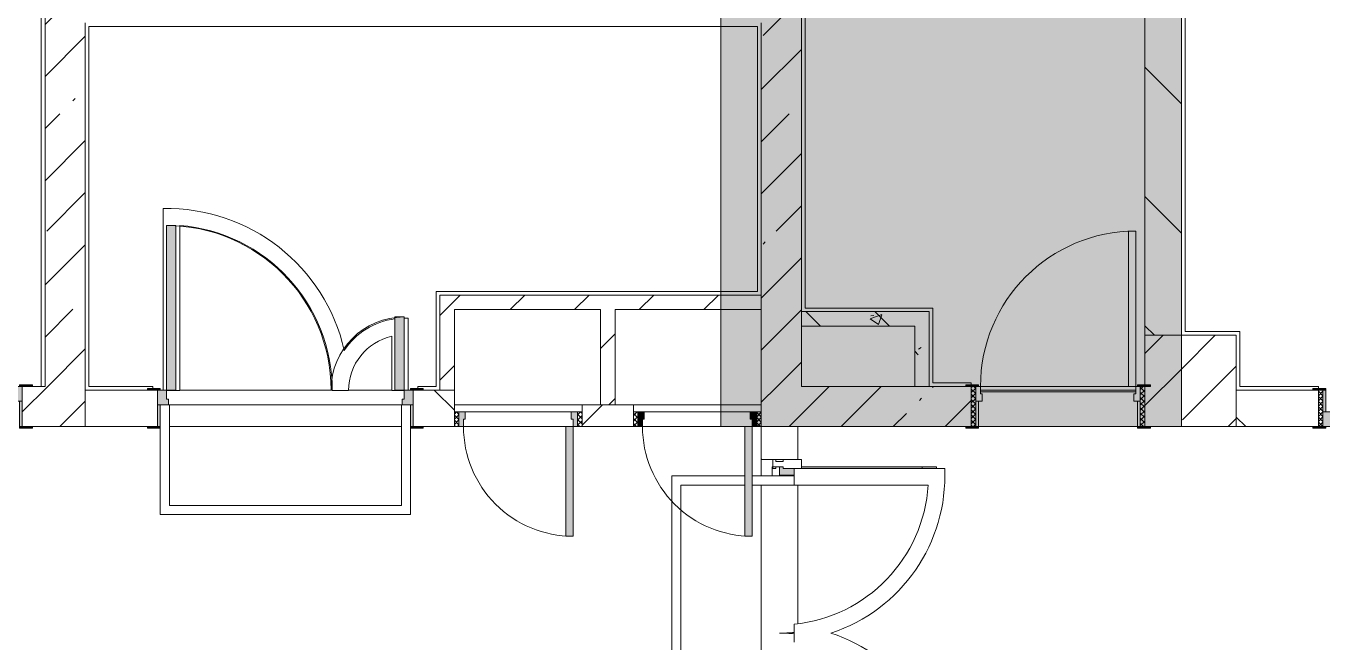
# Model space of a CAD drawing. Header units: millimetres. Extents: x 63482 to 319368, y -8553 to 29000.
# Drawn here: x 229263 to 236359, y 12221 to 15593 of the extents above; entities that cross this region are included whole.
import ezdxf

# ---------------------------------------------------------------- set-up
doc = ezdxf.new("R2010")
doc.units = ezdxf.units.MM
for name, color, linetype, lineweight in [('A-DETL', 7, 'Continuous', 5), ('A-GLAZ-CWMG-2', 7, 'Continuous', 5), ('A-WALL', 7, 'Continuous', 9), ('I-WALL-2', 7, 'Continuous', 5), ('S-COLS', 7, 'Continuous', 5)]:
    doc.layers.add(name, color=color, linetype=linetype, lineweight=lineweight)
doc.layers.add('A-DETL-GENF-3', color=7, linetype='Continuous', lineweight=9, true_color=0x4994b4, transparency=0.4)
for name, color, linetype, lineweight, true_color in [('A-DETL-GENF-4', 7, 'Continuous', 5, 0xaaaaaa), ('A-DETL-GENF-6', 7, 'Continuous', 5, 0xe2e2e2), ('A-DOOR-3', 7, 'Continuous', 5, 0xaaaaaa), ('A-DOOR-4', 7, 'Continuous', 5, 0xe2e2e2), ('A-DOOR-5', 7, 'Continuous', 5, 0x6f9cb0), ('A-DOOR-FRAM-2', 7, 'Continuous', 5, 0xe2e2e2), ('A-DOOR-FRAM-3', 7, 'Continuous', 5, 0xaaaaaa), ('A-DOOR-FRAM-4', 7, 'Continuous', 5, 0x6f9cb0), ('A-FLOR-2', 7, 'Continuous', 5, 0xaaaaaa), ('A-FLOR-3', 7, 'Continuous', 5, 0x6f9cb0), ('A-WALL-6', 7, 'Continuous', 9, 0x2b586c), ('I-WALL-3', 7, 'Continuous', 5, 0x2b586c), ('I-WALL-4', 7, 'Continuous', 5, 0x787878), ('S-COLS-1', 7, 'Continuous', 5, 0x2b586c)]:
    doc.layers.add(name, color=color, linetype=linetype, lineweight=lineweight, true_color=true_color)
pattern_1 = [(45, (134788.6, 0), (-285.1231, 285.1231), []), (45, (135073.7, 0), (-285.1231, 285.1231), [504.031, -100.806, 16.764, -84.042])]
pattern_2 = [(135, (134788.6, 0), (-353.5534, -353.5534), [])]
pattern_3 = [(135, (134788.6, 0), (-377.1708, -377.1708), [533.4, -88.9, 17.78, -88.9]), (135, (134788.6, 376.94), (-377.1708, -377.1708), []), (50, (134788.6, 0), (637.6445, -55.7866), [66.675, -733.425]), (355, (134788.6, 0), (-123.3494, 668.699), [53.34, -586.74]), (100.451, (134841.7, -4.65), (514.299, 612.908), [56.665, -623.315]), (46.184, (134788.6, 177.8), (948.7764, -147.1497), [100.012, -1100.137]), (96.636, (134867.7, 165.5), (830.909, 865.997), [84.998, -934.973]), (351.184, (134788.6, 177.8), (830.918, 865.988), [80.01, -880.11]), (21, (134877.5, 133.35), (530.6506, -357.9283), [66.675, -733.425]), (326, (134877.5, 133.35), (216.308, 644.6585), [53.34, -586.74]), (71.451, (134921.7, 103.5), (746.9596, 286.7243), [56.665, -623.315]), (37.5, (134788.6, 0), (10.81053, 295.9426), [16.764, -562.864, 16.764, -578.866, -588.962]), (37.5, (134788.6, 0), (10.81053, 295.9426), [-1175.258, 16.764, -572.198]), (7.5, (134788.6, 0), (233.8692, 350.6318), [16.764, -322.834, 16.764, -549.529, -224.472]), (7.5, (134788.6, 0), (233.8692, 350.6318), [-905.891, 16.764, -207.708]), (327.5, (134590.34, 0), (474.5678, -20.0513), [16.764, -205.486, 16.764, -676.656, -920.115]), (327.5, (134590.34, 0), (474.5678, -20.0513), [-915.67, 16.764, -903.351]), (317.5, (134501.44, 0), (518.4522, 88.9934), [16.764, -272.161, 16.764, -443.738, -653.415]), (317.5, (134501.44, 0), (518.4522, 88.9934), [-749.427, 16.764, -636.651])]
pattern_4 = [(45, (134788.6, 0), (-176.7767, 176.7767), [])]
pattern_5 = [(135, (1951.41, 124.685), (-14.14214, -14.14214), []), (225, (1951.41, 124.685), (14.14214, -14.14214), [])]
pattern_6 = [(45, (-171.384, 124.685), (-14.1421, 14.1421), []), (135, (-171.384, 124.685), (-14.1421, -14.1421), [])]
pattern_7 = [(45, (-100850, -13650), (-285.1231, 285.1231), []), (45, (-100564.88, -13650), (-285.1231, 285.1231), [504.031, -100.806, 16.764, -84.042])]

# ---------------------------------------------------------------- blocks, each defined once
blk = doc.blocks.new('110_Дверь_СКБ_2Ст - Д-1_л_Лестничная клетка EIS60 2-32142534-Общий план 3 этажа с размещением фрагментов 3_1-3_8')
at = {"layer": 'A-DOOR-4'}
for points in [[(612.5, 110), (662.5, 110), (662.5, 1010), (612.5, 1010), (612.5, 419.5)], [(-587.5, 110), (-587.5, 510), (-637.5, 510), (-637.5, 110)], [(712.5, -110), (712.5, 30), (697.5, 30), (697.5, -110)]]:
    blk.add_hatch(color=256, dxfattribs=at).paths.add_polyline_path(points)
h = blk.add_hatch(color=256, dxfattribs=at)
h.paths.add_polyline_path([(652.5, 30), (712.5, 30), (712.5, 110), (662.5, 110), (662.5, 60), (652.5, 60)])
h.paths.add_polyline_path([(-687.5, 30), (-627.5, 30), (-627.5, 60), (-637.5, 60), (-637.5, 110), (-687.5, 110)])
at = {"layer": 'A-DOOR-FRAM-2'}
for points in [[(-672.5, 110), (-672.5, 118), (-742.5, 118), (-742.5, 110), (-696.1, 110)], [(767.5, 110), (767.5, 118), (697.5, 118), (697.5, 110)], [(-672.5, -110), (-672.5, 30), (-687.5, 30), (-687.5, -110)], [(-742.5, -118), (-672.5, -118), (-672.5, -110), (-742.5, -110)], [(767.5, -118), (767.5, -110), (697.5, -110), (697.5, -118)]]:
    blk.add_hatch(color=256, dxfattribs=at).paths.add_polyline_path(points)
at = {"layer": 'A-DOOR-3'}
for p, q in [((662.5, 1010), (612.5, 1010)), ((612.5, 1010), (612.5, 110)), ((662.5, 110), (662.5, 1010)), ((-637.5, 510), (-637.5, 110)), ((-587.5, 510), (-637.5, 510)), ((-587.5, 110), (-587.5, 510)), ((-637.5, 110), (-587.5, 110)), ((612.5, 110), (662.5, 110))]:
    blk.add_line(p, q, dxfattribs=at)
for centre, radius, start, end in [((662.5, 110), 900, 90, 180), ((-637.5, 110), 400, 360, 90)]:
    blk.add_arc(centre, radius, start, end, dxfattribs=at)
at = {"layer": 'A-DOOR-FRAM-3'}
for p, q in [((-672.5, 118), (-742.5, 118)), ((-742.5, 118), (-742.5, 110)), ((-742.5, 110), (-672.5, 110)), ((-637.5, 110), (-687.5, 110)), ((-687.5, 110), (-687.5, 30)), ((-672.5, 110), (-672.5, 118)), ((-637.5, 60), (-637.5, 110)), ((662.5, 110), (662.5, 60)), ((712.5, 110), (662.5, 110)), ((767.5, 118), (697.5, 118)), ((697.5, 118), (697.5, 110)), ((697.5, 110), (767.5, 110)), ((712.5, 30), (712.5, 110)), ((767.5, 110), (767.5, 118)), ((-687.5, 30), (-627.5, 30)), ((-672.5, 30), (-687.5, 30)), ((-687.5, 30), (-687.5, -110)), ((-672.5, -110), (-672.5, 30)), ((-627.5, 60), (-637.5, 60)), ((-627.5, 30), (-627.5, 60)), ((662.5, 60), (652.5, 60)), ((652.5, 60), (652.5, 30)), ((652.5, 30), (712.5, 30)), ((712.5, 30), (697.5, 30)), ((697.5, 30), (697.5, -110)), ((712.5, -110), (712.5, 30)), ((-672.5, -110), (-742.5, -110)), ((-742.5, -110), (-742.5, -118)), ((-742.5, -118), (-672.5, -118)), ((-687.5, -110), (-672.5, -110)), ((-672.5, -118), (-672.5, -110)), ((697.5, -110), (712.5, -110)), ((767.5, -110), (697.5, -110)), ((697.5, -110), (697.5, -118)), ((697.5, -118), (767.5, -118)), ((767.5, -118), (767.5, -110))]:
    blk.add_line(p, q, dxfattribs=at)
blk = doc.blocks.new('110_Дверь_СКБ_2Ст - Д-3а 1450x2100h_Лестничная клетка из коридора-32352288-Общий план 3 этажа с размещением фрагментов 3_1-3_8')
at = {"layer": 'A-DOOR-4'}
for points in [[(-587.5, 100), (-587.5, 1000), (-637.5, 1000), (-637.5, 100)], [(662.5, 100), (662.5, 500), (612.5, 500), (612.5, 100)], [(712.5, -100), (712.5, 20), (697.5, 20), (697.5, -100)]]:
    blk.add_hatch(color=256, dxfattribs=at).paths.add_polyline_path(points)
h = blk.add_hatch(color=256, dxfattribs=at)
h.paths.add_polyline_path([(663.7, 20), (712.5, 20), (712.5, 100), (662.5, 100), (662.5, 50), (652.5, 50), (652.5, 20)])
h.paths.add_polyline_path([(-627.5, 20), (-627.5, 50), (-637.5, 50), (-637.5, 100), (-687.5, 100), (-687.5, 20)])
at = {"layer": 'A-DOOR-FRAM-2'}
for points in [[(-672.5, 100), (-672.5, 108), (-742.5, 108), (-742.5, 100)], [(767.5, 100), (767.5, 108), (697.5, 108), (697.5, 100)], [(-672.5, -100), (-672.5, 20), (-687.5, 20), (-687.5, -100)], [(-672.5, -108), (-672.5, -100), (-742.5, -100), (-742.5, -108)], [(767.5, -108), (767.5, -100), (697.5, -100), (697.5, -108)]]:
    blk.add_hatch(color=256, dxfattribs=at).paths.add_polyline_path(points)
at = {"layer": 'A-DOOR-3'}
for p, q in [((-637.5, 1000), (-637.5, 100)), ((-587.5, 1000), (-637.5, 1000)), ((-587.5, 100), (-587.5, 1000)), ((662.5, 500), (612.5, 500)), ((612.5, 500), (612.5, 100)), ((662.5, 100), (662.5, 500)), ((-637.5, 100), (-587.5, 100)), ((612.5, 100), (662.5, 100))]:
    blk.add_line(p, q, dxfattribs=at)
for centre, radius, start, end in [((-637.5, 100), 900, 0, 90), ((662.5, 100), 400, 90, 180)]:
    blk.add_arc(centre, radius, start, end, dxfattribs=at)
at = {"layer": 'A-DOOR-FRAM-3'}
for p, q in [((-672.5, 108), (-742.5, 108)), ((-742.5, 108), (-742.5, 100)), ((-742.5, 100), (-672.5, 100)), ((-637.5, 100), (-687.5, 100)), ((-687.5, 100), (-687.5, 20)), ((-672.5, 100), (-672.5, 108)), ((-637.5, 50), (-637.5, 100)), ((662.5, 100), (662.5, 50)), ((712.5, 100), (662.5, 100)), ((767.5, 108), (697.5, 108)), ((697.5, 108), (697.5, 100)), ((697.5, 100), (767.5, 100)), ((712.5, 20), (712.5, 100)), ((767.5, 100), (767.5, 108)), ((-687.5, 20), (-627.5, 20)), ((-672.5, 20), (-687.5, 20)), ((-687.5, 20), (-687.5, -100)), ((-672.5, -100), (-672.5, 20)), ((-627.5, 50), (-637.5, 50)), ((-627.5, 20), (-627.5, 50)), ((662.5, 50), (652.5, 50)), ((652.5, 50), (652.5, 20)), ((652.5, 20), (712.5, 20)), ((712.5, 20), (697.5, 20)), ((697.5, 20), (697.5, -100)), ((712.5, -100), (712.5, 20)), ((-672.5, -100), (-742.5, -100)), ((-742.5, -100), (-742.5, -108)), ((-742.5, -108), (-672.5, -108)), ((-687.5, -100), (-672.5, -100)), ((-672.5, -108), (-672.5, -100)), ((697.5, -100), (712.5, -100)), ((767.5, -100), (697.5, -100)), ((697.5, -100), (697.5, -108)), ((697.5, -108), (767.5, -108)), ((767.5, -108), (767.5, -100))]:
    blk.add_line(p, q, dxfattribs=at)
blk = doc.blocks.new('110_Дверь_СКБ_1Ст_Внутренняя1 - Д-8_п_ 950x2100h_охрана 2-32352576-Общий план 3 этажа с размещением фрагментов 3_1-3_8')
at = {"layer": 'A-DOOR-3'}
h = blk.add_hatch(dxfattribs=at)
h.set_pattern_fill('FP_5', color=256, style=0, pattern_type=2)
h.set_pattern_definition([(135, (1826.41, 174.685), (-14.14214, -14.14214), []), (225, (1826.41, 174.685), (14.14214, -14.14214), [])])
h.paths.add_polyline_path([(487.5, -110), (487.5, 110), (462.5, 110), (462.5, -110)])
at = {"layer": 'A-DOOR-4'}
h = blk.add_hatch(color=256, dxfattribs=at)
h.paths.add_polyline_path([(427.5, 30), (462.5, 30), (462.5, 110), (437.5, 110), (433.6, 70), (427.5, 70)])
h.paths.add_polyline_path([(-402.5, 30), (-402.5, 70), (-412.5, 70), (-412.5, 110), (-437.5, 110), (-437.5, 30)])
at = {"layer": 'A-DOOR-FRAM-2'}
for points in [[(433.6, 110), (437.5, 110), (437.5, 960), (397.5, 960), (397.5, 110)], [(-422.5, 110), (-422.5, 118), (-492.5, 118), (-492.5, 110)], [(517.5, 110), (517.5, 118), (447.5, 118), (447.5, 110)], [(-422.5, -110), (-422.5, 30), (-437.5, 30), (-437.5, -110)], [(462.5, -110), (462.5, 30), (447.5, 30), (447.5, -110)], [(-422.5, -118), (-422.5, -110), (-492.5, -110), (-492.5, -118)], [(517.5, -118), (517.5, -110), (447.5, -110), (447.5, -118)]]:
    blk.add_hatch(color=256, dxfattribs=at).paths.add_polyline_path(points)
at = {"layer": 'A-DOOR-FRAM-3'}
h = blk.add_hatch(dxfattribs=at)
h.set_pattern_fill('FP_6', color=256, style=0, pattern_type=2)
h.set_pattern_definition([(45, (-296.384, 174.685), (-14.1421, 14.1421), []), (135, (-296.384, 174.685), (-14.1421, -14.1421), [])])
h.paths.add_polyline_path([(-437.5, -110), (-437.5, 110), (-462.5, 110), (-462.5, -110)])
at = {"layer": 'A-DOOR-5'}
for p, q in [((437.5, 960), (397.5, 960)), ((397.5, 960), (397.5, 110)), ((437.5, 110), (437.5, 960)), ((397.5, 110), (437.5, 110))]:
    blk.add_line(p, q, dxfattribs=at)
blk.add_arc((437.5, 110), 850, 90, 180, dxfattribs=at)
at = {"layer": 'A-DOOR-FRAM-3'}
for p, q in [((-492.5, -110), (-492.5, -118)), ((-492.5, -118), (-422.5, -118)), ((-422.5, -118), (-422.5, -110)), ((447.5, -110), (447.5, -118)), ((447.5, -118), (517.5, -118)), ((517.5, -118), (517.5, -110))]:
    blk.add_line(p, q, dxfattribs=at)
at = {"layer": 'A-DOOR-FRAM-4'}
for p, q in [((-422.5, 118), (-492.5, 118)), ((-492.5, 118), (-492.5, 110)), ((-492.5, 110), (-422.5, 110)), ((-437.5, 110), (-462.5, 110)), ((-462.5, 110), (-462.5, -110)), ((-412.5, 110), (-437.5, 110)), ((-437.5, 110), (-437.5, 30)), ((-437.5, -110), (-437.5, 110)), ((-422.5, 110), (-437.5, 110)), ((-437.5, 110), (-437.5, 109)), ((-437.5, 109), (-422.5, 109)), ((-422.5, 110), (-422.5, 118)), ((-422.5, 109), (-422.5, 110)), ((-412.5, 70), (-412.5, 110)), ((437.5, 110), (437.5, 70)), ((462.5, 110), (437.5, 110)), ((517.5, 118), (447.5, 118)), ((447.5, 118), (447.5, 110)), ((462.5, 110), (447.5, 110)), ((447.5, 110), (447.5, 109)), ((447.5, 110), (517.5, 110)), ((447.5, 109), (462.5, 109)), ((462.5, 30), (462.5, 110)), ((487.5, 110), (462.5, 110)), ((462.5, 110), (462.5, -110)), ((462.5, 109), (462.5, 110)), ((487.5, -110), (487.5, 110)), ((517.5, 110), (517.5, 118)), ((-437.5, 30), (-402.5, 30)), ((-422.5, 30), (-437.5, 30)), ((-437.5, 30), (-437.5, -110)), ((-422.5, -110), (-422.5, 30)), ((-402.5, 70), (-412.5, 70)), ((-402.5, 30), (-402.5, 70)), ((437.5, 70), (427.5, 70)), ((427.5, 70), (427.5, 30)), ((427.5, 30), (462.5, 30)), ((462.5, 30), (447.5, 30)), ((447.5, 30), (447.5, -110)), ((462.5, -110), (462.5, 30)), ((-422.5, -110), (-492.5, -110)), ((-462.5, -110), (-437.5, -110)), ((-437.5, -110), (-422.5, -110)), ((447.5, -110), (462.5, -110)), ((517.5, -110), (447.5, -110)), ((462.5, -110), (487.5, -110))]:
    blk.add_line(p, q, dxfattribs=at)
blk = doc.blocks.new('110_Дверь_СКБ_2Ст - Д-6_л__ ДОО_Дв_1450x2100h_Дверь из раздевальной в коридор-32357677-Общий план 3 этажа с размещением фрагментов 3_1-3_8')
at = {"layer": 'A-DOOR-3'}
h = blk.add_hatch(dxfattribs=at)
h.set_pattern_fill('FP_22', color=256, style=0, pattern_type=2)
h.set_pattern_definition([(135, (1576.41, 164.685), (-14.14214, -14.14214), []), (225, (1576.41, 164.685), (14.14214, -14.14214), [])])
h.paths.add_polyline_path([(737.5, 100), (712.5, 100), (712.5, -100), (737.5, -100)])
at = {"layer": 'A-DOOR-4'}
for points in [[(-587.5, 1050), (-637.5, 1050), (-637.5, 100), (-587.5, 100), (-587.5, 753.8)], [(612.5, 450), (612.5, 100), (662.5, 100), (662.5, 450)]]:
    blk.add_hatch(color=256, dxfattribs=at).paths.add_polyline_path(points)
h = blk.add_hatch(color=256, dxfattribs=at)
h.paths.add_polyline_path([(662.5, 100), (662.5, 50), (652.5, 50), (652.5, 20), (712.5, 20), (712.5, 100)])
h.paths.add_polyline_path([(-637.5, 100), (-687.5, 100), (-687.5, 20), (-627.5, 20), (-627.5, 50), (-637.5, 50)])
at = {"layer": 'A-DOOR-FRAM-2'}
for points in [[(-742.5, 108), (-742.5, 100), (-672.5, 100), (-672.5, 108)], [(767.5, 108), (697.5, 108), (697.5, 100), (767.5, 100)], [(-672.5, 20), (-687.5, 20), (-687.5, -100), (-672.5, -100)], [(712.5, 20), (697.5, 20), (697.5, -100), (712.5, -100)], [(-672.5, -100), (-742.5, -100), (-742.5, -108), (-672.5, -108)], [(767.5, -100), (697.5, -100), (697.5, -108), (767.5, -108)]]:
    blk.add_hatch(color=256, dxfattribs=at).paths.add_polyline_path(points)
at = {"layer": 'A-DOOR-FRAM-3'}
h = blk.add_hatch(dxfattribs=at)
h.set_pattern_fill('FP_24', color=256, style=0, pattern_type=2)
h.set_pattern_definition([(45, (-546.384, 164.685), (-14.1421, 14.1421), []), (135, (-546.384, 164.685), (-14.1421, -14.1421), [])])
h.paths.add_polyline_path([(-712.5, 100), (-712.5, -100), (-687.5, -100), (-687.5, 100)])
at = {"layer": 'A-DOOR-3'}
for p, q in [((-637.5, 1050), (-637.5, 100)), ((-587.5, 1050), (-637.5, 1050)), ((-587.5, 100), (-587.5, 1050)), ((662.5, 450), (612.5, 450)), ((612.5, 450), (612.5, 100)), ((662.5, 100), (662.5, 450)), ((-637.5, 100), (-587.5, 100)), ((612.5, 100), (662.5, 100))]:
    blk.add_line(p, q, dxfattribs=at)
for centre, radius, start, end in [((-637.5, 100), 950, 0, 90), ((662.5, 100), 350, 90, 180)]:
    blk.add_arc(centre, radius, start, end, dxfattribs=at)
at = {"layer": 'A-DOOR-FRAM-3'}
for p, q in [((-672.5, 108), (-742.5, 108)), ((-742.5, 108), (-742.5, 100)), ((-742.5, 100), (-672.5, 100)), ((-687.5, 100), (-712.5, 100)), ((-712.5, 100), (-712.5, -100)), ((-637.5, 100), (-687.5, 100)), ((-687.5, 100), (-687.5, 20)), ((-687.5, -100), (-687.5, 100)), ((-672.5, 100), (-672.5, 108)), ((-637.5, 50), (-637.5, 100)), ((662.5, 100), (662.5, 50)), ((712.5, 100), (662.5, 100)), ((767.5, 108), (697.5, 108)), ((697.5, 108), (697.5, 100)), ((697.5, 100), (767.5, 100)), ((712.5, 20), (712.5, 100)), ((737.5, 100), (712.5, 100)), ((712.5, 100), (712.5, -100)), ((737.5, -100), (737.5, 100)), ((767.5, 100), (767.5, 108)), ((-687.5, 20), (-627.5, 20)), ((-672.5, 20), (-687.5, 20)), ((-687.5, 20), (-687.5, -100)), ((-672.5, -100), (-672.5, 20)), ((-627.5, 50), (-637.5, 50)), ((-627.5, 20), (-627.5, 50)), ((662.5, 50), (652.5, 50)), ((652.5, 50), (652.5, 20)), ((652.5, 20), (712.5, 20)), ((712.5, 20), (697.5, 20)), ((697.5, 20), (697.5, -100)), ((712.5, -100), (712.5, 20)), ((-672.5, -100), (-742.5, -100)), ((-742.5, -100), (-742.5, -108)), ((-742.5, -108), (-672.5, -108)), ((-712.5, -100), (-687.5, -100)), ((-687.5, -100), (-672.5, -100)), ((-672.5, -108), (-672.5, -100)), ((697.5, -100), (712.5, -100)), ((767.5, -100), (697.5, -100)), ((697.5, -100), (697.5, -108)), ((697.5, -108), (767.5, -108)), ((712.5, -100), (737.5, -100)), ((767.5, -108), (767.5, -100))]:
    blk.add_line(p, q, dxfattribs=at)
blk = doc.blocks.new('110_Дверь_СКБ_1Ст - д-18 700x2100h_Технический шкаф ЭОМ и СС-V139-Общий план 3 этажа с размещением фрагментов 3_1-3_8')
at = {"layer": 'A-DOOR-3'}
h = blk.add_hatch(dxfattribs=at)
h.set_pattern_fill('FP_91', color=256, style=0, pattern_type=2)
h.set_pattern_definition(pattern_5)
h.paths.add_polyline_path([(362.5, 60), (337.5, 60), (337.5, -20), (362.5, -20)])
at = {"layer": 'A-DOOR-4'}
for points in [[(-287.5, 60), (-312.5, 60), (-312.5, -20), (-277.5, -20), (-277.5, 20), (-287.5, 20)], [(337.5, 60), (312.5, 60), (312.5, 20), (302.5, 20), (302.5, -20), (337.5, -20)]]:
    blk.add_hatch(color=256, dxfattribs=at).paths.add_polyline_path(points)
at = {"layer": 'A-DOOR-FRAM-2'}
blk.add_hatch(color=256, dxfattribs=at).paths.add_polyline_path([(-247.5, 660), (-287.5, 660), (-287.5, 60), (-247.5, 60), (-247.5, 122.2)])
at = {"layer": 'A-DOOR-FRAM-3'}
h = blk.add_hatch(dxfattribs=at)
h.set_pattern_fill('FP_23', color=256, style=0, pattern_type=2)
h.set_pattern_definition(pattern_6)
h.paths.add_polyline_path([(-337.5, 60), (-337.5, -20), (-312.5, -20), (-312.5, 60)])
at = {"layer": 'A-DOOR-3'}
for p, q in [((-287.5, 660), (-287.5, 60)), ((-247.5, 660), (-287.5, 660)), ((-247.5, 60), (-247.5, 660))]:
    blk.add_line(p, q, dxfattribs=at)
blk.add_arc((-287.5, 60), 600, 360, 90, dxfattribs=at)
at = {"layer": 'A-DOOR-5'}
blk.add_line((-287.5, 60), (-247.5, 60), dxfattribs=at)
at = {"layer": 'A-DOOR-FRAM-3'}
for p, q in [((-116.5, 60), (312.5, 60)), ((312.5, 20), (302.5, 20)), ((302.5, 20), (302.5, -20)), ((312.5, 60), (312.5, 20)), ((337.5, 60), (312.5, 60)), ((337.5, -20), (337.5, 60)), ((362.5, 60), (337.5, 60)), ((337.5, 60), (337.5, -20)), ((362.5, -20), (362.5, 60)), ((302.5, -20), (-116.5, -20)), ((302.5, -20), (337.5, -20)), ((337.5, -20), (362.5, -20))]:
    blk.add_line(p, q, dxfattribs=at)
at = {"layer": 'A-DOOR-FRAM-4'}
for p, q in [((-312.5, 60), (-337.5, 60)), ((-337.5, 60), (-337.5, -20)), ((-287.5, 60), (-312.5, 60)), ((-312.5, 60), (-312.5, -20)), ((-312.5, -20), (-312.5, 60)), ((-287.5, 20), (-287.5, 60)), ((-277.5, 20), (-287.5, 20)), ((-277.5, -20), (-277.5, 20)), ((-247.5, 60), (-116.5, 60)), ((-337.5, -20), (-312.5, -20)), ((-312.5, -20), (-277.5, -20)), ((-116.5, -20), (-277.5, -20))]:
    blk.add_line(p, q, dxfattribs=at)
blk = doc.blocks.new('110_Дверь_СКБ_1Ст - д-18 700x2100h_Технический шкаф ЭОМ и СС-V140-Общий план 3 этажа с размещением фрагментов 3_1-3_8')
at = {"layer": 'A-DOOR-3'}
h = blk.add_hatch(dxfattribs=at)
h.set_pattern_fill('FP_91', color=256, style=0, pattern_type=2)
h.set_pattern_definition(pattern_5)
h.paths.add_polyline_path([(362.5, 60), (337.5, 60), (337.5, -20), (362.5, -20)])
at = {"layer": 'A-DOOR-4'}
h = blk.add_hatch(color=256, dxfattribs=at)
h.paths.add_polyline_path([(312.5, 60), (312.5, 20), (302.5, 20), (302.5, -20), (337.5, -20), (337.5, 60)])
h.paths.add_polyline_path([(-287.5, 60), (-312.5, 60), (-312.5, -20), (-277.5, -20), (-277.5, 20), (-287.5, 20)])
at = {"layer": 'A-DOOR-FRAM-2'}
blk.add_hatch(color=256, dxfattribs=at).paths.add_polyline_path([(-247.5, 660), (-287.5, 660), (-287.5, 60), (-247.5, 60), (-247.5, 122.2)])
at = {"layer": 'A-DOOR-FRAM-3'}
h = blk.add_hatch(dxfattribs=at)
h.set_pattern_fill('FP_23', color=256, style=0, pattern_type=2)
h.set_pattern_definition(pattern_6)
h.paths.add_polyline_path([(-312.5, 60), (-337.5, 60), (-337.5, -20), (-312.5, -20)])
at = {"layer": 'A-DOOR-3'}
for p, q in [((-287.5, 660), (-287.5, 60)), ((-247.5, 660), (-287.5, 660)), ((-247.5, 60), (-247.5, 660)), ((-287.5, 60), (-247.5, 60))]:
    blk.add_line(p, q, dxfattribs=at)
blk.add_arc((-287.5, 60), 600, 360, 90, dxfattribs=at)
at = {"layer": 'A-DOOR-FRAM-3'}
for p, q in [((-312.5, 60), (-337.5, 60)), ((-337.5, 60), (-337.5, -20)), ((-287.5, 60), (-312.5, 60)), ((-312.5, 60), (-312.5, -20)), ((-312.5, -20), (-312.5, 60)), ((-287.5, 20), (-287.5, 60)), ((-277.5, 20), (-287.5, 20)), ((-277.5, -20), (-277.5, 20)), ((-247.5, 60), (312.5, 60)), ((312.5, 20), (302.5, 20)), ((302.5, 20), (302.5, -20)), ((312.5, 60), (312.5, 20)), ((337.5, 60), (312.5, 60)), ((337.5, -20), (337.5, 60)), ((362.5, 60), (337.5, 60)), ((337.5, 60), (337.5, -20)), ((362.5, -20), (362.5, 60)), ((-337.5, -20), (-312.5, -20)), ((-312.5, -20), (-277.5, -20)), ((302.5, -20), (-277.5, -20)), ((302.5, -20), (337.5, -20)), ((337.5, -20), (362.5, -20))]:
    blk.add_line(p, q, dxfattribs=at)
blk = doc.blocks.new('BSC_Колонна _Прямоугольная - 500х500-17857564-Общий план 3 этажа с размещением фрагментов 3_1-3_8')
at = {"layer": 'S-COLS'}
h = blk.add_hatch(dxfattribs=at)
h.set_pattern_fill('FP_120', color=256, style=0, pattern_type=2)
h.set_pattern_definition(pattern_7)
h.paths.add_polyline_path([(-220, -250), (-50, -250), (-50, 250), (-250, 250), (-250, -22), (-220, -22), (-220, -30), (-250, -30), (-250, -250)])
h = blk.add_hatch(dxfattribs=at)
h.set_pattern_fill('FP_120', color=256, style=0, pattern_type=2)
h.set_pattern_definition(pattern_7)
h.paths.add_polyline_path([(-50, -250), (250, -250), (250, 250), (-50, 250), (-50, -30)])
for p, q in [((250, 250), (-50, 250)), ((250, -250), (250, 250)), ((-50, -250), (250, -250))]:
    blk.add_line(p, q, dxfattribs=at)
at = {"layer": 'S-COLS-1'}
for p, q in [((-50, 250), (-250, 250)), ((-250, 250), (-250, -22)), ((-220, -250), (-50, -250))]:
    blk.add_line(p, q, dxfattribs=at)
blk = doc.blocks.new('Дверь_Витражная_остекление_ - ВВ-7 остекление-32356329-Общий план 3 этажа с размещением фрагментов 3_1-3_8')
at = {"layer": 'A-DETL-GENF-6'}
blk.add_hatch(color=256, dxfattribs=at).paths.add_polyline_path([(-860, -20), (-860, -96), (-815, -96), (-815, -20)])
h = blk.add_hatch(color=256, dxfattribs=at)
h.paths.add_polyline_path([(865, -100), (900, -100), (900, -40), (910, -40), (910, -20), (865, -20), (865, -40)])
h.paths.add_polyline_path([(900, -880), (910, -880), (910, -140), (900, -140), (900, -833.5)])
at = {"layer": 'A-DETL-GENF-4'}
for p, q in [((-815, -20), (-860, -20)), ((-860, -96), (-860, -20)), ((-815, -20), (-860, -20)), ((-860, -20), (-860, -96)), ((865, -100), (865, -20)), ((865, -20), (865, -100)), ((910, -880), (910, -140)), ((910, -880), (910, -140)), ((910, -800), (900, -800)), ((910, -880), (900, -880)), ((900, -880), (910, -880))]:
    blk.add_line(p, q, dxfattribs=at)
at = {"layer": 'A-DOOR-3'}
for p, q in [((-910, 20), (-860, 20)), ((-910, -20), (-910, 20)), ((-860, 20), (-860, -20)), ((860, 20), (910, 20)), ((860, -20), (860, 20)), ((910, 20), (910, -20)), ((-860, -20), (-910, -20)), ((-860, -96), (-860, -20)), ((910, -20), (860, -20))]:
    blk.add_line(p, q, dxfattribs=at)
for centre, start, end in [((-860, -20), 354.58147, 0), ((860, -20), 180, 185.41853)]:
    blk.add_arc(centre, 860, start, end, dxfattribs=at)
blk = doc.blocks.new('Прямоугольный импост - Импост структурный с накладкой - 160мм Темный-32348142-Общий план 3 этажа с размещением фрагментов 3_1-3_8')
at = {"layer": 'A-GLAZ-CWMG-2'}
for p, q in [((0, 17), (-50, 17)), ((-50, 17), (-50, 0)), ((-50, 0), (-40, 0)), ((-40, 0), (-40, -40)), ((-10, -40), (-10, 0)), ((-10, 0), (0, 0)), ((0, 0), (0, 17)), ((-40, -40), (-50, -40)), ((-50, -40), (-50, -140)), ((0, -40), (-10, -40)), ((0, -140), (0, -40)), ((-50, -140), (0, -140))]:
    blk.add_line(p, q, dxfattribs=at)

msp = doc.modelspace()

# ---------------------------------------------------------------- hatches: boundary and pattern name
at = {"layer": 'A-DETL-GENF-3'}
h = msp.add_hatch(color=256, dxfattribs=at)
h.paths.add_polyline_path([(205835.8, -250), (206868.6, -250), (206868.6, 7900), (200198.6, 7900), (200198.6, -250), (205335.8, -250)])
h.paths.add_polyline_path([(250334.1, 5180), (254118.6, 5180), (254118.6, 10600), (246718.6, 10600), (246718.6, 5180)])
h.paths.add_polyline_path([(235334.7, 5180), (236398.6, 5180), (236398.6, 10600), (228998.6, 10600), (228998.6, 5180), (234334.7, 5180)])
h.paths.add_polyline_path([(146338, 6170), (161550.4, 6170), (161550.4, 9503.2), (144448.6, 9503.2), (144448.6, 6170)])
h.paths.add_polyline_path([(186336.5, 6250), (199018.6, 6250), (199018.6, 11900), (170005.7, 11900), (170005.7, 6250), (184336.6, 6250)])
h.paths.add_polyline_path([(154337.7, 11990), (154770.6, 11990), (154770.6, 15200), (148498.8, 15200), (148498.8, 11990), (152337.8, 11990)])
h.paths.add_polyline_path([(244334.3, 13400), (245838.6, 13400), (245838.6, 15610), (244308.6, 15610), (244308.6, 13400)])
h.paths.add_polyline_path([(235588.6, 13400), (235588.6, 17530), (233067.6, 17530), (233067.6, 13400), (235334.7, 13400)])
at = {"layer": 'I-WALL-2'}
h = msp.add_hatch(dxfattribs=at)
h.set_pattern_fill('FP_48', color=256, style=0, pattern_type=2)
h.set_pattern_definition(pattern_1)
h.paths.add_polyline_path([(229588.6, 13620), (229588.6, 17750), (229368.6, 17750), (229368.6, 13620)])
h = msp.add_hatch(dxfattribs=at)
h.set_pattern_fill('FP_51', color=256, style=0, pattern_type=2)
h.set_pattern_definition(pattern_2)
h.paths.add_polyline_path([(235388.6, 13900), (235588.6, 13900), (235588.6, 17530), (235388.6, 17530), (235388.6, 13929.5)])
h = msp.add_hatch(dxfattribs=at)
h.set_pattern_fill('FP_48', color=256, style=0, pattern_type=2)
h.set_pattern_definition(pattern_1)
h.paths.add_polyline_path([(233334.7, 13620), (233508.6, 13620), (233508.6, 15830), (233288.6, 15830), (233288.6, 13620)])
h = msp.add_hatch(dxfattribs=at)
h.set_pattern_fill('FP_53', color=256, style=0, pattern_type=2)
h.set_pattern_definition(pattern_4)
h.paths.add_polyline_path([(231528.6, 13600), (231608.6, 13600), (231608.6, 14120), (231528.6, 14120), (231528.6, 13929.5)])
h = msp.add_hatch(dxfattribs=at)
h.set_pattern_fill('FP_53', color=256, style=0, pattern_type=2)
h.set_pattern_definition(pattern_4)
h.paths.add_polyline_path([(232408.6, 14040), (233067.6, 14040), (233067.6, 14120), (231608.6, 14120), (231608.6, 14040), (232334.8, 14040)])
h = msp.add_hatch(dxfattribs=at)
h.set_pattern_fill('FP_53', color=256, style=0, pattern_type=2)
h.set_pattern_definition(pattern_4)
h.paths.add_polyline_path([(233288.6, 14040), (233288.6, 14120), (233067.6, 14120), (233067.6, 14040)])
h = msp.add_hatch(dxfattribs=at)
h.set_pattern_fill('FP_53', color=256, style=0, pattern_type=2)
h.set_pattern_definition(pattern_4)
h.paths.add_polyline_path([(232488.6, 13520), (232488.6, 14040), (232408.6, 14040), (232408.6, 13520)])
h = msp.add_hatch(dxfattribs=at)
h.set_pattern_fill('FP_48', color=256, style=0, pattern_type=2)
h.set_pattern_definition(pattern_1)
h.paths.add_polyline_path([(229298.6, 13400), (229588.6, 13400), (229588.6, 13620), (229243.6, 13620), (229243.6, 13400)])
h.paths.add_polyline_path([(227598.6, 13400), (227843.6, 13400), (227843.6, 13620), (227598.6, 13620)])
h = msp.add_hatch(dxfattribs=at)
h.set_pattern_fill('FP_51', color=256, style=0, pattern_type=2)
h.set_pattern_definition(pattern_2)
h.paths.add_polyline_path([(231608.6, 13400), (231608.6, 13600), (231383.6, 13600), (231383.6, 13400), (231438.6, 13400)])
h.paths.add_polyline_path([(229983.6, 13400), (229983.6, 13600), (229588.6, 13600), (229588.6, 13400), (229928.6, 13400)])
h = msp.add_hatch(dxfattribs=at)
h.set_pattern_fill('FP_48', color=256, style=0, pattern_type=2)
h.set_pattern_definition(pattern_1)
h.paths.add_polyline_path([(233334.7, 13400), (234438.6, 13400), (234438.6, 13620), (233288.6, 13620), (233288.6, 13400)])
h = msp.add_hatch(dxfattribs=at)
h.set_pattern_fill('FP_51', color=256, style=0, pattern_type=2)
h.set_pattern_definition(pattern_2)
h.paths.add_polyline_path([(255718.6, 13400), (255718.6, 13600), (253719, 13600), (253719, 13400), (255248.6, 13400)])
h.paths.add_polyline_path([(248334.2, 13400), (250388.6, 13400), (250388.6, 13600), (245838.6, 13600), (245838.6, 13400), (246334.3, 13400)])
h.paths.add_polyline_path([(250888.6, 13400), (252269, 13400), (252269, 13600), (250888.6, 13600)])
h.paths.add_polyline_path([(239334.5, 13400), (243108.6, 13400), (243108.6, 13600), (237788.6, 13600), (237788.6, 13400), (238334.6, 13400)])
h.paths.add_polyline_path([(235888.6, 13400), (236338.6, 13400), (236334.6, 13600), (235888.6, 13600)])
h = msp.add_hatch(dxfattribs=at)
h.set_pattern_fill('FP_74', color=256, style=0, pattern_type=2)
h.set_pattern_definition([(45, (134788.6, 0), (-427.6843, 427.6843), []), (45, (135073.7, 0), (-427.6843, 427.6843), [])])
h.paths.add_polyline_path([(232308.6, 13400), (232588.6, 13400), (232588.6, 13520), (232308.6, 13520), (232308.6, 13480)])
h = msp.add_hatch(dxfattribs=at)
h.set_pattern_fill('FP_51', color=256, style=0, pattern_type=2)
h.set_pattern_definition(pattern_2)
h.paths.add_polyline_path([(233334.7, 10600), (233488.6, 10600), (233488.6, 11320), (233288.6, 11320), (233288.6, 10600)])
h.paths.add_polyline_path([(233488.6, 13220), (233488.6, 13400), (233288.6, 13400), (233288.6, 13220), (233334.7, 13220)])
at = {"layer": 'I-WALL-4'}
h = msp.add_hatch(dxfattribs=at)
h.set_pattern_fill('FP_58', color=256, style=0, pattern_type=2)
h.set_pattern_definition(pattern_3)
h.paths.add_polyline_path([(234128.6, 13950), (234208.6, 13950), (234208.6, 14030), (233508.6, 14030), (233508.6, 13950)])
h = msp.add_hatch(dxfattribs=at)
h.set_pattern_fill('FP_58', color=256, style=0, pattern_type=2)
h.set_pattern_definition(pattern_3)
h.paths.add_polyline_path([(234208.6, 13620), (234208.6, 13950), (234128.6, 13950), (234128.6, 13620)])

# ---------------------------------------------------------------- linework, layer by layer
at = {"layer": 'A-DETL'}
for p, q in [((233067.6, 17530), (233067.6, 13400)), ((235588.6, 13400), (235588.6, 17530)), ((233067.6, 13400), (235588.6, 13400))]:
    msp.add_line(p, q, dxfattribs=at)
at = {"layer": 'A-FLOR-2'}
for p, q in [((235608.6, 21130), (235608.6, 13920)), ((229347.6, 13620), (229347.6, 17750)), ((233268.6, 15590), (229608.6, 15590)), ((229608.6, 15590), (229608.6, 13620)), ((230015.1, 14593.2), (230015.1, 13600)), ((230105.1, 13598.4), (230105.1, 14500.7)), ((231508.6, 13620), (231508.6, 14140)), ((231508.6, 14140), (233268.6, 14140)), ((231356.2, 13600), (231356.2, 13992.9)), ((235608.6, 13920), (235908.6, 13920)), ((235908.6, 13920), (235908.6, 13620)), ((231266.2, 13895.6), (231266.2, 13598.4)), ((229608.6, 13620), (229958.6, 13620)), ((229958.6, 13620), (229958.6, 13608)), ((230033.6, 13598.4), (230105.1, 13598.4)), ((230940.1, 13598.4), (231030.1, 13598.4)), ((231266.2, 13598.4), (231333.6, 13598.4)), ((231408.6, 13620), (231508.6, 13620)), ((231408.6, 13608), (231408.6, 13620)), ((235908.6, 13620), (236338.6, 13620)), ((236338.6, 13620), (236338.6, 13608)), ((230048.5, 13518.4), (229998.6, 13518.4)), ((230043.6, 13520), (231323.6, 13520)), ((230048.5, 12968.4), (230048.5, 13518.4)), ((231368.5, 13518.4), (231318.5, 13518.4)), ((231318.5, 13518.4), (231318.5, 12968.4)), ((231368.5, 12918.4), (231368.5, 13518.4)), ((229998.5, 13392), (229998.5, 12918.4)), ((233198.6, 13130), (232798.6, 13130)), ((232798.6, 13130), (232798.6, 11455)), ((233348.6, 13130), (233238.6, 13130)), ((233468.6, 13130), (233388.6, 13130)), ((233468.6, 13080), (233468.6, 13170)), ((234292.7, 13170), (233508.6, 13170)), ((232848.6, 11505), (232848.6, 13080)), ((232848.6, 13080), (233198.6, 13080)), ((233238.6, 13080), (234202.1, 13080)), ((229998.5, 12918.4), (231368.5, 12918.4)), ((231318.5, 12968.4), (230048.5, 12968.4)), ((233468.6, 12318.9), (233468.6, 12221.1))]:
    msp.add_line(p, q, dxfattribs=at)
for centre, radius, start, end in [((230035.1, 13598.4), 995, 12.67054, 91.1511), ((230035.1, 13598.4), 905, 0, 85.56313), ((231335.1, 13598.4), 395, 97.4974, 146.45952), ((231335.1, 13598.4), 395, 86.92799, 90.21838), ((231335.1, 13598.4), 305, 103.0427, 180), ((233388.6, 13130), 905, 288.14412, 2.53324), ((233388.6, 13130), 815, 275.6332, 356.48271), ((233388.6, 11410), 905, 360, 71.85588)]:
    msp.add_arc(centre, radius, start, end, dxfattribs=at)
at = {"layer": 'A-FLOR-3'}
for p, q in [((233528.6, 17122.8), (233528.6, 14047.8)), ((233268.6, 14140), (233268.6, 15590)), ((233528.6, 14047.8), (234228.6, 14047.8)), ((234228.6, 14047.8), (234228.6, 13640)), ((234228.6, 13640), (234438.6, 13640)), ((234438.6, 13640), (234438.6, 13628)), ((234488.6, 13600), (235334.7, 13600)), ((235334.7, 13590.2), (234488.6, 13590.2))]:
    msp.add_line(p, q, dxfattribs=at)
at = {"layer": 'A-WALL'}
for p, q in [((229588.6, 13400), (229588.6, 13600)), ((231528.6, 13600), (231608.6, 13600)), ((232408.6, 13520), (232488.6, 13520))]:
    msp.add_line(p, q, dxfattribs=at)
at = {"layer": 'A-WALL-6'}
for p, q in [((233288.6, 14040), (233288.6, 14120)), ((233508.6, 14030), (233508.6, 13950)), ((234128.6, 13620), (234208.6, 13620))]:
    msp.add_line(p, q, dxfattribs=at)
at = {"layer": 'I-WALL-2'}
for p, q in [((235588.6, 13900), (235588.6, 21400)), ((229368.6, 17750), (229368.6, 13620)), ((229588.6, 13600), (229588.6, 15610)), ((231528.6, 14120), (231528.6, 13600)), ((233288.6, 14120), (231528.6, 14120)), ((231608.6, 13480), (231608.6, 14040)), ((231608.6, 14040), (232408.6, 14040)), ((232408.6, 14040), (232408.6, 13520)), ((232488.6, 14040), (233288.6, 14040)), ((232488.6, 13520), (232488.6, 14040)), ((229368.6, 13620), (229298.6, 13620)), ((229928.6, 13600), (229588.6, 13600)), ((230105.1, 13600), (230940, 13600)), ((231030.2, 13600), (231266.2, 13600)), ((231528.6, 13600), (231438.6, 13600)), ((236308.6, 13600), (235888.6, 13600)), ((231608.6, 13520), (232408.6, 13520)), ((232308.6, 13520), (232308.6, 13480)), ((232488.6, 13520), (233288.6, 13520)), ((232588.6, 13480), (232588.6, 13520)), ((229298.6, 13400), (229928.6, 13400)), ((231318.5, 13400), (230048.5, 13400)), ((231438.6, 13400), (231608.6, 13400)), ((232308.6, 13400), (232588.6, 13400)), ((233288.6, 13400), (233288.6, 13130)), ((233488.6, 13220), (233488.6, 13400)), ((235888.6, 13400), (236308.6, 13400)), ((233288.6, 13220), (233488.6, 13220)), ((233288.6, 11505), (233288.6, 13080)), ((233488.6, 13080), (233488.6, 12322.1))]:
    msp.add_line(p, q, dxfattribs=at)
at = {"layer": 'I-WALL-3'}
for p, q in [((233508.6, 14030), (233508.6, 17142.8)), ((235388.6, 17142.8), (235388.6, 13900)), ((233288.6, 15610), (233288.6, 14120)), ((233288.6, 14040), (233288.6, 13480)), ((234208.6, 14030), (233508.6, 14030)), ((234208.6, 13620), (234208.6, 14030)), ((233508.6, 13950), (234128.6, 13950)), ((233508.6, 13620), (233508.6, 13950)), ((234128.6, 13950), (234128.6, 13620)), ((234128.6, 13620), (233508.6, 13620)), ((234408.6, 13620), (234208.6, 13620)), ((234488.6, 13620), (235298.6, 13620)), ((233288.6, 13400), (234408.6, 13400)), ((233488.6, 13400), (233288.6, 13400)), ((235348.6, 13400), (234478.6, 13400))]:
    msp.add_line(p, q, dxfattribs=at)

# ---------------------------------------------------------------- block references
at = {"layer": 'A-DOOR-3'}
for name, p in [('110_Дверь_СКБ_2Ст - Д-1_л_Лестничная клетка EIS60 2-32142534-Общий план 3 этажа с размещением фрагментов 3_1-3_8', (228531.1, 13510)), ('110_Дверь_СКБ_2Ст - Д-3а 1450x2100h_Лестничная клетка из коридора-32352288-Общий план 3 этажа с размещением фрагментов 3_1-3_8', (230671.1, 13500))]:
    msp.add_blockref(name, p, dxfattribs=at)
for name, p, rotation in [('110_Дверь_СКБ_2Ст - Д-6_л__ ДОО_Дв_1450x2100h_Дверь из раздевальной в коридор-32357677-Общий план 3 этажа с размещением фрагментов 3_1-3_8', (237076.1, 13500), 180), ('110_Дверь_СКБ_1Ст - д-18 700x2100h_Технический шкаф ЭОМ и СС-V140-Общий план 3 этажа с размещением фрагментов 3_1-3_8', (231971.1, 13460), 180), ('110_Дверь_СКБ_1Ст - д-18 700x2100h_Технический шкаф ЭОМ и СС-V139-Общий план 3 этажа с размещением фрагментов 3_1-3_8', (232951.1, 13460), 180), ('Дверь_Витражная_остекление_ - ВВ-7 остекление-32356329-Общий план 3 этажа с размещением фрагментов 3_1-3_8', (233368.6, 12270), 89.99999999999993)]:
    msp.add_blockref(name, p, dxfattribs=dict(at, rotation=rotation))
at = {"layer": 'A-DOOR-5'}
msp.add_blockref('110_Дверь_СКБ_1Ст_Внутренняя1 - Д-8_п_ 950x2100h_охрана 2-32352576-Общий план 3 этажа с размещением фрагментов 3_1-3_8', (234901.1, 13510), dxfattribs=at)
at = {"layer": 'A-GLAZ-CWMG-2', "rotation": 89.99999999999993}
msp.add_blockref('Прямоугольный импост - Импост структурный с накладкой - 160мм Темный-32348142-Общий план 3 этажа с размещением фрагментов 3_1-3_8', (233368.6, 13220), dxfattribs=at)
at = {"layer": 'S-COLS'}
msp.add_blockref('BSC_Колонна _Прямоугольная - 500х500-17857564-Общий план 3 этажа с размещением фрагментов 3_1-3_8', (235638.6, 13650), dxfattribs=at)

doc.saveas('drawing.dxf')
